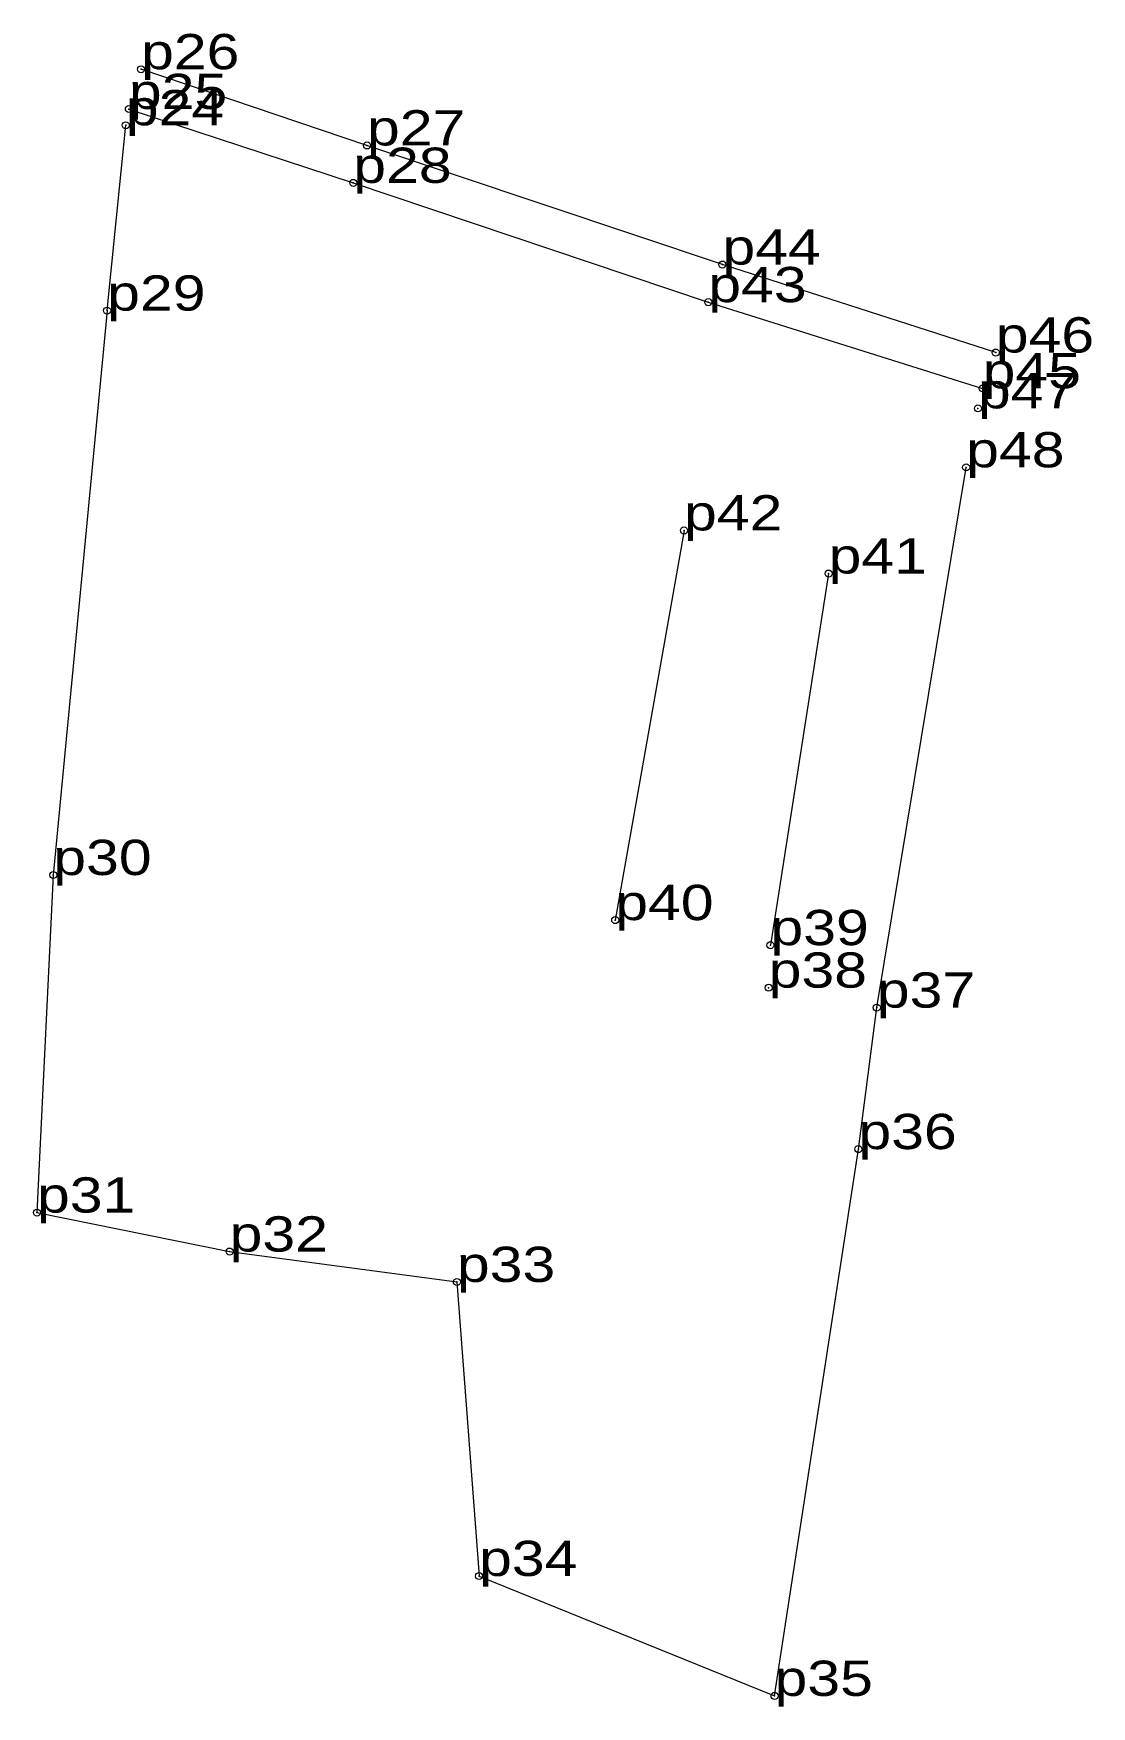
# Model space of a CAD drawing. Header units: metres. Extents: x 549032 to 552141, y 1838070 to 1839668.
# Drawn here: x 549032.2 to 549086.2, y 1838358.7 to 1838444.1 of the extents above; entities that cross this region are included whole.
import ezdxf

# ---------------------------------------------------------------- set-up
doc = ezdxf.new("R2010")
doc.units = ezdxf.units.M
doc.header["$LTSCALE"] = 0.72
doc.header["$PDMODE"] = 32
doc.header["$PDSIZE"] = 0.36
doc.layers.add('10', color=7, linetype='Continuous', lineweight=13)
doc.layers.add('12', color=7, linetype='Continuous', lineweight=13)

msp = doc.modelspace()

# ---------------------------------------------------------------- linework, layer by layer
at = {"layer": '10'}
for p, q in [((549035.94, 1838429.94), (549036.89, 1838439.4)), ((549065.38, 1838418.72), (549061.87, 1838398.83)), ((549072.76, 1838416.52), (549069.79, 1838397.55))]:
    msp.add_line(p, q, dxfattribs=at)
for points in [[(549081.29, 1838427.8), (549067.34, 1838432.29), (549049.2, 1838438.37), (549037.67, 1838442.26)], [(549037.05, 1838440.23), (549048.5, 1838436.46), (549066.62, 1838430.37), (549080.62, 1838425.97)], [(549035.94, 1838429.94), (549033.19, 1838401.13), (549032.36, 1838383.9), (549042.19, 1838381.91), (549053.79, 1838380.36), (549054.92, 1838365.35), (549070, 1838359.23), (549074.28, 1838387.14), (549075.22, 1838394.36), (549079.78, 1838421.94)]]:
    msp.add_lwpolyline(points, dxfattribs=at)
at = {"layer": '12'}
for p in [(549037.67, 1838442.26), (549037.05, 1838440.23), (549036.89, 1838439.4), (549049.2, 1838438.37), (549048.5, 1838436.46), (549067.34, 1838432.29), (549035.94, 1838429.94), (549066.62, 1838430.37), (549081.29, 1838427.8), (549080.62, 1838425.97), (549080.38, 1838424.95), (549079.78, 1838421.94), (549065.38, 1838418.72), (549072.76, 1838416.52), (549033.19, 1838401.13), (549061.87, 1838398.83), (549069.79, 1838397.55), (549069.7, 1838395.38), (549075.22, 1838394.36), (549074.28, 1838387.14), (549032.36, 1838383.9), (549042.19, 1838381.91), (549053.79, 1838380.36), (549054.92, 1838365.35), (549070, 1838359.23)]:
    msp.add_point(p, dxfattribs=at)

# ---------------------------------------------------------------- texts
at = {"layer": '12', "width": 1.25}
for s, p in [('p26', (549037.67, 1838442.26)), ('p25', (549037.05, 1838440.23)), ('p24', (549036.89, 1838439.4)), ('p27', (549049.2, 1838438.37)), ('p28', (549048.5, 1838436.46)), ('p44', (549067.34, 1838432.29)), ('p29', (549035.94, 1838429.94)), ('p43', (549066.62, 1838430.37)), ('p46', (549081.29, 1838427.8)), ('p45', (549080.62, 1838425.97)), ('p47', (549080.38, 1838424.95)), ('p48', (549079.78, 1838421.94)), ('p42', (549065.38, 1838418.72)), ('p41', (549072.76, 1838416.52)), ('p30', (549033.19, 1838401.13)), ('p40', (549061.87, 1838398.83)), ('p39', (549069.79, 1838397.55)), ('p38', (549069.7, 1838395.38)), ('p37', (549075.22, 1838394.36)), ('p36', (549074.28, 1838387.14)), ('p31', (549032.36, 1838383.9)), ('p32', (549042.19, 1838381.91)), ('p33', (549053.79, 1838380.36)), ('p34', (549054.92, 1838365.35)), ('p35', (549070, 1838359.23))]:
    msp.add_text(s, height=1.8, dxfattribs=at).set_placement(p)

doc.saveas('drawing.dxf')
